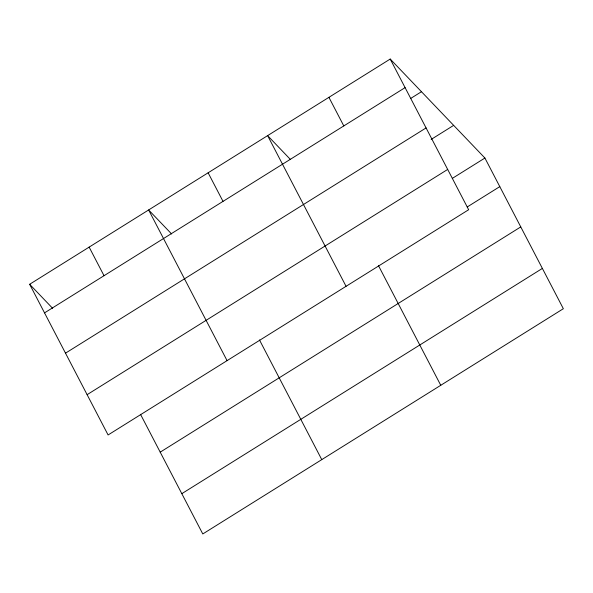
<?xml version="1.0" encoding="UTF-8"?>
<svg xmlns="http://www.w3.org/2000/svg" width="593" height="593" viewBox="0 0 593 593"><rect width="100%" height="100%" fill="white"/><g stroke="black" fill="none" stroke-linecap="round" stroke-linejoin="round"><path stroke-width="0.89" d="M390.216 59.048L468.655 209.729L108.089 434.965L29.65 284.284L390.216 59.048L484.911 158.034L563.35 308.716L202.784 533.952L140.489 414.277M44.534 312.874L405.093 87.631M410.601 98.497L421.46 91.715M65.504 353.161L426.07 127.925M431.163 139.422L453.66 125.368M87.112 394.671L447.678 169.435M452.326 178.389L484.911 158.034M467.202 206.979L499.795 186.625M160.206 452.155L520.765 226.911M181.814 493.665L542.373 268.421M290.577 159.628L267.621 135.627L346.06 286.308M171.592 233.953L148.635 209.959L227.075 360.633M29.65 284.284L52.607 308.286M328.915 97.334L343.799 125.924M378.46 265.62L440.762 385.294M208.128 172.793L223.012 201.375M259.475 339.952L321.769 459.627M89.143 247.118L104.027 275.708"/></g></svg>
